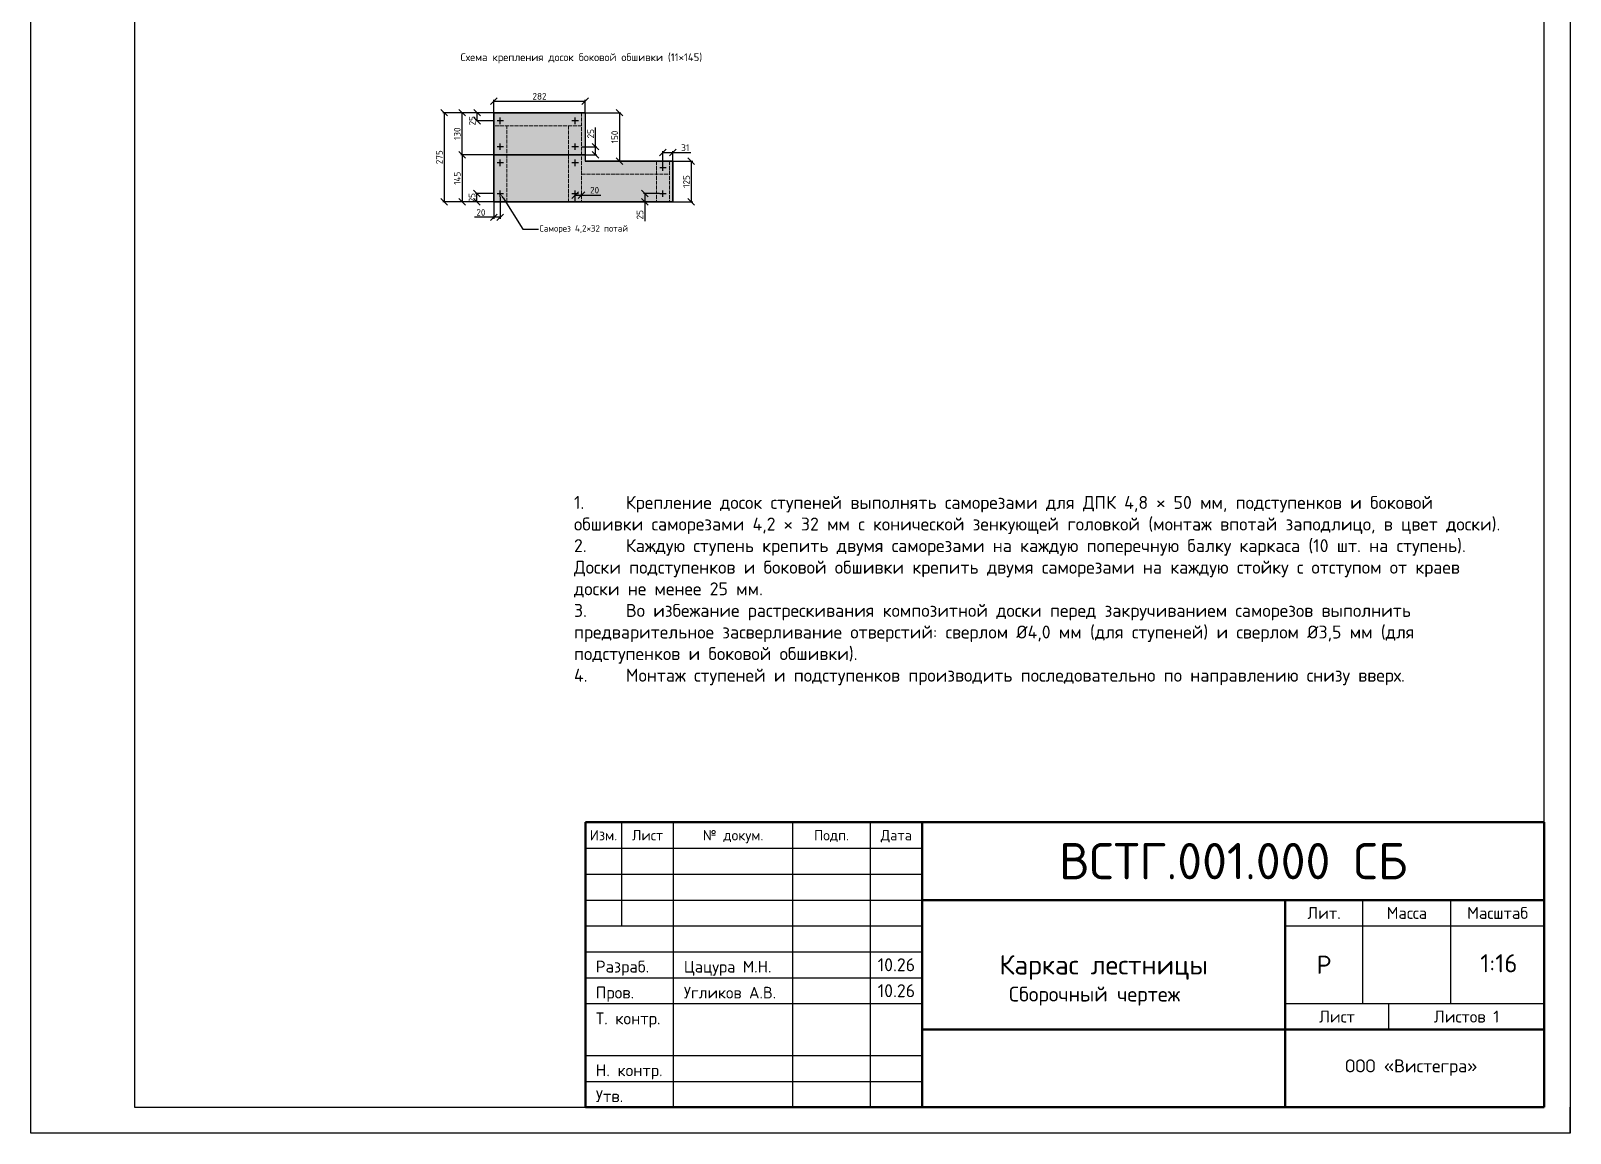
# Model space of a CAD drawing. Header units: millimetres. Extents: x 63961 to 279437, y 165795 to 374915.
# Drawn here: x 104018 to 108770, y 169168 to 172571 of the extents above; entities that cross this region are included whole.
import ezdxf
from ezdxf import colors
from ezdxf.entities.mleader import LeaderData, LeaderLine
from ezdxf.enums import TextEntityAlignment as Align
from ezdxf.math import Vec2, Vec3

# ---------------------------------------------------------------- set-up
doc = ezdxf.new("R2010")
doc.units = ezdxf.units.MM
doc.linetypes.add('ACAD_ISO02W100', pattern=[15, 12, -3])
for name, color, linetype in [('Доска МПК 11х145х3000', 32, 'Continuous'), ('Заливка доски', 32, 'Continuous'), ('Заливка ступени', 52, 'Continuous'), ('Рамка', 7, 'Continuous')]:
    doc.layers.add(name, color=color, linetype=linetype)
for name, color, linetype, lineweight in [('Профиль 40x40', 220, 'Continuous', 35), ('Размеры', 150, 'Continuous', 0), ('Точки крепления', 12, 'Continuous', 25)]:
    doc.layers.add(name, color=color, linetype=linetype, lineweight=lineweight)
doc.styles.get("Standard").update_dxf_attribs({"font": 'isocpeur.ttf'})
doc.dimstyles.new('Копия Аннотативный', dxfattribs={"dimscale": 0, "dimtxt": 20.5, "dimasz": 20.5, "dimexe": 4.25, "dimexo": 0.625, "dimgap": 4.625, "dimtad": 1, "dimtxsty": 'Standard', "dimblk": 'OBLIQUE', "dimcen": 20.5, "dimclrd": 256, "dimclrt": 256, "dimadec": 0, "dimazin": 0, "dimtfac": 1, "dimtmove": 0, "dimatfit": 3, "dimfxl": 1, "dimtfillclr": 4, "dimarcsym": 0})

# ---------------------------------------------------------------- blocks, each defined once
blk = doc.blocks.new('_Oblique')
at = {"color": 0, "linetype": 'ByBlock', "lineweight": -2}
blk.add_line((-0.5, -0.5), (0.5, 0.5), dxfattribs=at)
blk = doc.blocks.new('*D128')
at = {"layer": 'Defpoints', "color": 0, "transparency": 16777216}
for p in [(105447.6, 172318.3), (105294.5, 172043.3), (105447.6, 172043.3)]:
    blk.add_point(p, dxfattribs=at)
at = {"layer": 'Размеры', "color": 0, "lineweight": -2, "transparency": 16777216}
for p, q in [((105447, 172318.3), (105290.2, 172318.3)), ((105447, 172043.3), (105290.2, 172043.3))]:
    blk.add_line(p, q, dxfattribs=at)
at = {"layer": 'Размеры', "lineweight": -2, "transparency": 16777216}
blk.add_line((105294.5, 172318.3), (105294.5, 172043.3), dxfattribs=at)
at = {"layer": 'Размеры', "lineweight": -2, "transparency": 16777216, "xscale": 20.5, "yscale": 20.5, "zscale": 20.5}
for p, rotation in [((105294.5, 172318.3), 90), ((105294.5, 172043.3), 270)]:
    blk.add_blockref('_Oblique', p, dxfattribs=dict(at, rotation=rotation))
at = {"layer": 'Размеры', "transparency": 16777216, "insert": (105279.4, 172180.8), "char_height": 20.5, "attachment_point": 5, "rotation": 90}
blk.add_mtext('275', dxfattribs=at)
blk = doc.blocks.new('*D129')
at = {"layer": 'Defpoints', "color": 0, "transparency": 16777216}
for p in [(105349.7, 172318.3), (105447.6, 172318.3), (105447.6, 172188.3)]:
    blk.add_point(p, dxfattribs=at)
at = {"layer": 'Размеры', "color": 0, "lineweight": -2, "transparency": 16777216}
for p, q in [((105447, 172318.3), (105345.5, 172318.3)), ((105447, 172188.3), (105345.5, 172188.3))]:
    blk.add_line(p, q, dxfattribs=at)
at = {"layer": 'Размеры', "lineweight": -2, "transparency": 16777216}
blk.add_line((105349.7, 172188.3), (105349.7, 172318.3), dxfattribs=at)
at = {"layer": 'Размеры', "lineweight": -2, "transparency": 16777216, "xscale": 20.5, "yscale": 20.5, "zscale": 20.5}
for p, rotation in [((105349.7, 172318.3), 90), ((105349.7, 172188.3), 270)]:
    blk.add_blockref('_Oblique', p, dxfattribs=dict(at, rotation=rotation))
at = {"layer": 'Размеры', "transparency": 16777216, "insert": (105334.6, 172253.3), "char_height": 20.5, "attachment_point": 5, "rotation": 90}
blk.add_mtext('130', dxfattribs=at)
blk = doc.blocks.new('*D130')
at = {"layer": 'Defpoints', "color": 0, "transparency": 16777216}
for p in [(105447.6, 172188.3), (105349.7, 172043.3), (105447.6, 172043.3)]:
    blk.add_point(p, dxfattribs=at)
at = {"layer": 'Размеры', "color": 0, "lineweight": -2, "transparency": 16777216}
for p, q in [((105447, 172188.3), (105345.5, 172188.3)), ((105447, 172043.3), (105345.5, 172043.3))]:
    blk.add_line(p, q, dxfattribs=at)
at = {"layer": 'Размеры', "lineweight": -2, "transparency": 16777216}
blk.add_line((105349.7, 172188.3), (105349.7, 172043.3), dxfattribs=at)
at = {"layer": 'Размеры', "lineweight": -2, "transparency": 16777216, "xscale": 20.5, "yscale": 20.5, "zscale": 20.5}
for p, rotation in [((105349.7, 172188.3), 90), ((105349.7, 172043.3), 270)]:
    blk.add_blockref('_Oblique', p, dxfattribs=dict(at, rotation=rotation))
at = {"layer": 'Размеры', "transparency": 16777216, "insert": (105334.6, 172115.8), "char_height": 20.5, "attachment_point": 5, "rotation": 90}
blk.add_mtext('145', dxfattribs=at)
blk = doc.blocks.new('*D131')
at = {"layer": 'Defpoints', "color": 0, "transparency": 16777216}
for p in [(105395.4, 172068.3), (105447.6, 172068.3), (105447.6, 172043.3)]:
    blk.add_point(p, dxfattribs=at)
at = {"layer": 'Размеры', "color": 0, "lineweight": -2, "transparency": 16777216}
for p, q in [((105447, 172068.3), (105391.2, 172068.3)), ((105447, 172043.3), (105391.2, 172043.3))]:
    blk.add_line(p, q, dxfattribs=at)
at = {"layer": 'Размеры', "lineweight": -2, "transparency": 16777216}
blk.add_line((105395.4, 172043.3), (105395.4, 172068.3), dxfattribs=at)
at = {"layer": 'Размеры', "lineweight": -2, "transparency": 16777216, "xscale": 20.5, "yscale": 20.5, "zscale": 20.5}
for p, rotation in [((105395.4, 172068.3), 90), ((105395.4, 172043.3), 270)]:
    blk.add_blockref('_Oblique', p, dxfattribs=dict(at, rotation=rotation))
at = {"layer": 'Размеры', "transparency": 16777216, "insert": (105380.3, 172055.8), "char_height": 20.5, "attachment_point": 5, "rotation": 90}
blk.add_mtext('25', dxfattribs=at)
blk = doc.blocks.new('*D132')
at = {"layer": 'Defpoints', "color": 0, "transparency": 16777216}
for p in [(105396, 172318.3), (105448.2, 172318.3), (105448.2, 172293.3)]:
    blk.add_point(p, dxfattribs=at)
at = {"layer": 'Размеры', "color": 0, "lineweight": -2, "transparency": 16777216}
for p, q in [((105447.6, 172318.3), (105391.8, 172318.3)), ((105447.6, 172293.3), (105391.8, 172293.3))]:
    blk.add_line(p, q, dxfattribs=at)
at = {"layer": 'Размеры', "lineweight": -2, "transparency": 16777216}
blk.add_line((105396, 172293.3), (105396, 172318.3), dxfattribs=at)
at = {"layer": 'Размеры', "lineweight": -2, "transparency": 16777216, "xscale": 20.5, "yscale": 20.5, "zscale": 20.5}
for p, rotation in [((105396, 172318.3), 90), ((105396, 172293.3), 270)]:
    blk.add_blockref('_Oblique', p, dxfattribs=dict(at, rotation=rotation))
at = {"layer": 'Размеры', "transparency": 16777216, "insert": (105380.9, 172293.3), "char_height": 20.5, "attachment_point": 5, "rotation": 90}
blk.add_mtext('25', dxfattribs=at)
blk = doc.blocks.new('*D133')
at = {"layer": 'Defpoints', "color": 0, "transparency": 16777216}
for p in [(105698.6, 172043.3), (105718.6, 172064), (105718.6, 172064)]:
    blk.add_point(p, dxfattribs=at)
at = {"layer": 'Размеры', "color": 0, "lineweight": -2, "transparency": 16777216}
for p, q in [((105698.6, 172043.9), (105698.6, 172068.2)), ((105718.6, 172064.6), (105718.6, 172068.2))]:
    blk.add_line(p, q, dxfattribs=at)
at = {"layer": 'Размеры', "lineweight": -2, "transparency": 16777216}
for p, q in [((105698.6, 172064), (105718.6, 172064)), ((105718.6, 172064), (105778, 172064))]:
    blk.add_line(p, q, dxfattribs=at)
at = {"layer": 'Размеры', "lineweight": -2, "transparency": 16777216, "xscale": 20.5, "yscale": 20.5, "zscale": 20.5, "rotation": 180}
blk.add_blockref('_Oblique', (105698.6, 172064), dxfattribs=at)
at = {"layer": 'Размеры', "lineweight": -2, "transparency": 16777216, "xscale": 20.5, "yscale": 20.5, "zscale": 20.5}
blk.add_blockref('_Oblique', (105718.6, 172064), dxfattribs=at)
at = {"layer": 'Размеры', "transparency": 16777216, "insert": (105758.6, 172079.1), "char_height": 20.5, "attachment_point": 5}
blk.add_mtext('20', dxfattribs=at)
blk = doc.blocks.new('*D134')
at = {"layer": 'Defpoints', "color": 0, "transparency": 16777216}
for p in [(105718.6, 172213.3), (105718.6, 172188.3), (105761.5, 172188.3)]:
    blk.add_point(p, dxfattribs=at)
at = {"layer": 'Размеры', "lineweight": -2, "transparency": 16777216}
for p, q in [((105761.5, 172213.3), (105761.5, 172272.9)), ((105761.5, 172188.3), (105761.5, 172213.3))]:
    blk.add_line(p, q, dxfattribs=at)
at = {"layer": 'Размеры', "color": 0, "lineweight": -2, "transparency": 16777216}
for p, q in [((105719.2, 172213.3), (105765.7, 172213.3)), ((105719.2, 172188.3), (105765.7, 172188.3))]:
    blk.add_line(p, q, dxfattribs=at)
at = {"layer": 'Размеры', "lineweight": -2, "transparency": 16777216, "xscale": 20.5, "yscale": 20.5, "zscale": 20.5}
for p, rotation in [((105761.5, 172213.3), 90), ((105761.5, 172188.3), 270)]:
    blk.add_blockref('_Oblique', p, dxfattribs=dict(at, rotation=rotation))
at = {"layer": 'Размеры', "transparency": 16777216, "insert": (105746.4, 172253.3), "char_height": 20.5, "attachment_point": 5, "rotation": 90}
blk.add_mtext('25', dxfattribs=at)
blk = doc.blocks.new('*D135')
at = {"layer": 'Defpoints', "color": 0, "transparency": 16777216}
for p in [(106000.6, 172195.1), (106000.6, 172168.3), (105969.6, 172158.3)]:
    blk.add_point(p, dxfattribs=at)
at = {"layer": 'Размеры', "color": 0, "lineweight": -2, "transparency": 16777216}
for p, q in [((105969.6, 172158.9), (105969.6, 172199.3)), ((106000.6, 172168.9), (106000.6, 172199.3))]:
    blk.add_line(p, q, dxfattribs=at)
at = {"layer": 'Размеры', "lineweight": -2, "transparency": 16777216}
for p, q in [((105969.6, 172195.1), (106000.6, 172195.1)), ((106000.6, 172195.1), (106055.8, 172195.1))]:
    blk.add_line(p, q, dxfattribs=at)
at = {"layer": 'Размеры', "lineweight": -2, "transparency": 16777216, "xscale": 20.5, "yscale": 20.5, "zscale": 20.5, "rotation": 180}
blk.add_blockref('_Oblique', (105969.6, 172195.1), dxfattribs=at)
at = {"layer": 'Размеры', "lineweight": -2, "transparency": 16777216, "xscale": 20.5, "yscale": 20.5, "zscale": 20.5}
blk.add_blockref('_Oblique', (106000.6, 172195.1), dxfattribs=at)
at = {"layer": 'Размеры', "transparency": 16777216, "insert": (106038.4, 172210.2), "char_height": 20.5, "attachment_point": 5}
blk.add_mtext('31', dxfattribs=at)
blk = doc.blocks.new('*D136')
at = {"layer": 'Defpoints', "color": 0, "transparency": 16777216}
for p in [(105913.8, 172043.3), (105949.6, 172043.3), (105959.6, 172068.3)]:
    blk.add_point(p, dxfattribs=at)
at = {"layer": 'Размеры', "color": 0, "lineweight": -2, "transparency": 16777216}
for p, q in [((105959, 172068.3), (105909.5, 172068.3)), ((105949, 172043.3), (105909.5, 172043.3))]:
    blk.add_line(p, q, dxfattribs=at)
at = {"layer": 'Размеры', "lineweight": -2, "transparency": 16777216}
for p, q in [((105913.8, 172068.3), (105913.8, 172043.3)), ((105913.8, 172043.3), (105913.8, 171983.7))]:
    blk.add_line(p, q, dxfattribs=at)
at = {"layer": 'Размеры', "lineweight": -2, "transparency": 16777216, "xscale": 20.5, "yscale": 20.5, "zscale": 20.5}
for p, rotation in [((105913.8, 172068.3), 90), ((105913.8, 172043.3), 270)]:
    blk.add_blockref('_Oblique', p, dxfattribs=dict(at, rotation=rotation))
at = {"layer": 'Размеры', "transparency": 16777216, "insert": (105898.7, 172003.2), "char_height": 20.5, "attachment_point": 5, "rotation": 90}
blk.add_mtext('25', dxfattribs=at)
blk = doc.blocks.new('Точка самореза сверху')
at = {"layer": 'Точки крепления'}
for p, q in [((104446.1, 177081.4), (104426.1, 177081.4)), ((104436.1, 177071.4), (104436.1, 177091.4))]:
    blk.add_line(p, q, dxfattribs=at)
blk = doc.blocks.new('*D137')
at = {"layer": 'Defpoints', "color": 0, "transparency": 16777216}
for p in [(106000.6, 172168.3), (106000.6, 172043.3), (106057.1, 172043.3)]:
    blk.add_point(p, dxfattribs=at)
at = {"layer": 'Размеры', "color": 0, "lineweight": -2, "transparency": 16777216}
for p, q in [((106001.2, 172168.3), (106061.4, 172168.3)), ((106001.2, 172043.3), (106061.4, 172043.3))]:
    blk.add_line(p, q, dxfattribs=at)
at = {"layer": 'Размеры', "lineweight": -2, "transparency": 16777216}
blk.add_line((106057.1, 172168.3), (106057.1, 172043.3), dxfattribs=at)
at = {"layer": 'Размеры', "lineweight": -2, "transparency": 16777216, "xscale": 20.5, "yscale": 20.5, "zscale": 20.5}
for p, rotation in [((106057.1, 172168.3), 90), ((106057.1, 172043.3), 270)]:
    blk.add_blockref('_Oblique', p, dxfattribs=dict(at, rotation=rotation))
at = {"layer": 'Размеры', "transparency": 16777216, "insert": (106042, 172105.8), "char_height": 20.5, "attachment_point": 5, "rotation": 90}
blk.add_mtext('125', dxfattribs=at)
blk = doc.blocks.new('*D138')
at = {"layer": 'Defpoints', "color": 0, "transparency": 16777216}
for p in [(105729.6, 172318.3), (105729.6, 172168.3), (105835.8, 172168.3)]:
    blk.add_point(p, dxfattribs=at)
at = {"layer": 'Размеры', "color": 0, "lineweight": -2, "transparency": 16777216}
for p, q in [((105730.2, 172318.3), (105840.1, 172318.3)), ((105730.2, 172168.3), (105840.1, 172168.3))]:
    blk.add_line(p, q, dxfattribs=at)
at = {"layer": 'Размеры', "lineweight": -2, "transparency": 16777216}
blk.add_line((105835.8, 172318.3), (105835.8, 172168.3), dxfattribs=at)
at = {"layer": 'Размеры', "lineweight": -2, "transparency": 16777216, "xscale": 20.5, "yscale": 20.5, "zscale": 20.5}
for p, rotation in [((105835.8, 172318.3), 90), ((105835.8, 172168.3), 270)]:
    blk.add_blockref('_Oblique', p, dxfattribs=dict(at, rotation=rotation))
at = {"layer": 'Размеры', "transparency": 16777216, "insert": (105820.7, 172243.3), "char_height": 20.5, "attachment_point": 5, "rotation": 90}
blk.add_mtext('150', dxfattribs=at)
blk = doc.blocks.new('*D139')
at = {"layer": 'Defpoints', "color": 0, "transparency": 16777216}
for p in [(105447.6, 172318.3), (105729.6, 172353.8), (105729.6, 172318.3)]:
    blk.add_point(p, dxfattribs=at)
at = {"layer": 'Размеры', "color": 0, "lineweight": -2, "transparency": 16777216}
for p, q in [((105447.6, 172318.9), (105447.6, 172358)), ((105729.6, 172318.9), (105729.6, 172358))]:
    blk.add_line(p, q, dxfattribs=at)
at = {"layer": 'Размеры', "lineweight": -2, "transparency": 16777216}
blk.add_line((105447.6, 172353.8), (105729.6, 172353.8), dxfattribs=at)
at = {"layer": 'Размеры', "lineweight": -2, "transparency": 16777216, "xscale": 20.5, "yscale": 20.5, "zscale": 20.5, "rotation": 180}
blk.add_blockref('_Oblique', (105447.6, 172353.8), dxfattribs=at)
at = {"layer": 'Размеры', "lineweight": -2, "transparency": 16777216, "xscale": 20.5, "yscale": 20.5, "zscale": 20.5}
blk.add_blockref('_Oblique', (105729.6, 172353.8), dxfattribs=at)
at = {"layer": 'Размеры', "transparency": 16777216, "insert": (105588.6, 172368.8), "char_height": 20.5, "attachment_point": 5}
blk.add_mtext('282', dxfattribs=at)
blk = doc.blocks.new('*D140')
at = {"layer": 'Defpoints', "color": 0, "transparency": 16777216}
for p in [(105447.6, 172043.3), (105467.6, 172058.3), (105447.6, 171995.2)]:
    blk.add_point(p, dxfattribs=at)
at = {"layer": 'Размеры', "color": 0, "lineweight": -2, "transparency": 16777216}
for p, q in [((105447.6, 172042.6), (105447.6, 171990.9)), ((105467.6, 172057.6), (105467.6, 171990.9))]:
    blk.add_line(p, q, dxfattribs=at)
at = {"layer": 'Размеры', "lineweight": -2, "transparency": 16777216}
for p, q in [((105447.6, 171995.2), (105388.2, 171995.2)), ((105467.6, 171995.2), (105447.6, 171995.2))]:
    blk.add_line(p, q, dxfattribs=at)
at = {"layer": 'Размеры', "lineweight": -2, "transparency": 16777216, "xscale": 20.5, "yscale": 20.5, "zscale": 20.5, "rotation": 180}
blk.add_blockref('_Oblique', (105447.6, 171995.2), dxfattribs=at)
at = {"layer": 'Размеры', "lineweight": -2, "transparency": 16777216, "xscale": 20.5, "yscale": 20.5, "zscale": 20.5}
blk.add_blockref('_Oblique', (105467.6, 171995.2), dxfattribs=at)
at = {"layer": 'Размеры', "transparency": 16777216, "insert": (105407.7, 172010.3), "char_height": 20.5, "attachment_point": 5}
blk.add_mtext('20', dxfattribs=at)

msp = doc.modelspace()

# ---------------------------------------------------------------- hatches: boundary and pattern name
at = {"layer": 'Заливка доски'}
h = msp.add_hatch(dxfattribs=at)
h.set_pattern_fill('ANSI32', color=256, angle=90)
h.paths.add_polyline_path([(104765.469, 173243.952), (104754.469, 173243.952), (104754.469, 172971.952), (104765.469, 172971.952)])
h.paths.add_polyline_path([(106254.469, 173243.952), (106243.469, 173243.952), (106243.469, 172971.952), (106254.469, 172971.952)])
h.paths.add_polyline_path([(106993.256, 174900.297), (107795.671, 174900.297), (107795.671, 174941.511), (106993.256, 174941.511)], flags=9)
h.paths.add_polyline_path([(106990.243, 175484.116), (107792.658, 175484.116), (107792.658, 175525.331), (106990.243, 175525.331)], flags=9)
h.paths.add_polyline_path([(105703.941, 170385.078), (108384.923, 170385.078), (108384.923, 170804.551), (105703.941, 170804.551)], flags=9)
h.paths.add_polyline_path([(105720.086, 170083.213), (105799.431, 170083.213), (105799.431, 170144.195), (105720.086, 170144.195)], flags=9)
h.paths.add_polyline_path([(108459.569, 169649.009), (108640.423, 169649.009), (108640.423, 169734.785), (108459.569, 169734.785)], flags=9)
h.paths.add_polyline_path([(107068.373, 169920.708), (108392.127, 169920.708), (108392.127, 170094.438), (107068.373, 170094.438)], flags=9)
h.paths.add_polyline_path([(107970.16, 169645.573), (108050.34, 169645.573), (108050.34, 169729.573), (107970.16, 169729.573)], flags=9)
h.paths.add_polyline_path([(106977.208, 169621.74), (107683.292, 169621.74), (107683.292, 169736.788), (106977.208, 169736.788)], flags=9)
h.paths.add_polyline_path([(108042.777, 169340.187), (108512.395, 169340.187), (108512.395, 169417.909), (108042.777, 169417.909)], flags=9)
h.paths.add_polyline_path([(106610.12, 169576.679), (106770.379, 169576.679), (106770.379, 169637.948), (106610.12, 169637.948)], flags=9)
h.paths.add_polyline_path([(106610.12, 169656.679), (106770.379, 169656.679), (106770.379, 169717.948), (106610.12, 169717.948)], flags=9)
h.paths.add_polyline_path([(106025.103, 169573.836), (106345.173, 169573.836), (106345.173, 169628.72), (106025.103, 169628.72)], flags=9)
h.paths.add_polyline_path([(106022.604, 169641.343), (106341.091, 169641.343), (106341.091, 169711.219), (106022.604, 169711.219)], flags=9)
h.paths.add_polyline_path([(105187.62, 175487.311), (105743.063, 175487.311), (105743.063, 175528.526), (105187.62, 175528.526)], flags=9)
h.paths.add_polyline_path([(105237.395, 174998.596), (105792.265, 174998.596), (105792.265, 175039.81), (105237.395, 175039.81)], flags=9)
h.paths.add_polyline_path([(107029.518, 174011.252), (107058.153, 174011.252), (107058.153, 174052.466), (107029.518, 174052.466)], flags=9)
h.paths.add_polyline_path([(106769.546, 174155.525), (106798.468, 174155.525), (106798.468, 174196.739), (106769.546, 174196.739)], flags=9)
h.paths.add_polyline_path([(107275.268, 174155.525), (107304.191, 174155.525), (107304.191, 174196.739), (107275.268, 174196.739)], flags=9)
h.paths.add_polyline_path([(107520.652, 174011.252), (107549.287, 174011.252), (107549.287, 174052.466), (107520.652, 174052.466)], flags=9)
h.paths.add_polyline_path([(105237.995, 174257.073), (105792.265, 174257.073), (105792.265, 174298.287), (105237.995, 174298.287)], flags=9)
h.paths.add_polyline_path([(107597.8, 173953.924), (107626.136, 173953.924), (107626.136, 173995.139), (107597.8, 173995.139)], flags=9)
h.paths.add_polyline_path([(106617.763, 173955.32), (106646.099, 173955.32), (106646.099, 173996.534), (106617.763, 173996.534)], flags=9)
h.paths.add_polyline_path([(106415.915, 172985.499), (106561.229, 172985.499), (106561.229, 173023.95), (106415.915, 173023.95)], flags=9)
h.paths.add_polyline_path([(106415.915, 173133.426), (106561.229, 173133.426), (106561.229, 173171.877), (106415.915, 173171.877)], flags=9)
h.paths.add_polyline_path([(106415.915, 173285.499), (106561.229, 173285.499), (106561.229, 173323.95), (106415.915, 173323.95)], flags=9)
h.paths.add_polyline_path([(106817.433, 173744.139), (106846.151, 173744.139), (106846.151, 173785.353), (106817.433, 173785.353)], flags=9)
h.paths.add_polyline_path([(106814.183, 174355.13), (106842.901, 174355.13), (106842.901, 174396.345), (106814.183, 174396.345)], flags=9)
h.paths.add_polyline_path([(105381.883, 173429.597), (105537.176, 173429.597), (105537.176, 173470.811), (105381.883, 173470.811)], flags=9)
h.paths.add_polyline_path([(107378.716, 173349.692), (107474.419, 173349.692), (107474.419, 173390.906), (107378.716, 173390.906)], flags=9)
h.paths.add_polyline_path([(106933.479, 173346.201), (107029.181, 173346.201), (107029.181, 173387.415), (106933.479, 173387.415)], flags=9)
h.paths.add_polyline_path([(107108.394, 174317.702), (107251.586, 174317.702), (107251.586, 174357.238), (107108.394, 174357.238)], flags=9)
h.paths.add_polyline_path([(107675.317, 173913.703), (107820.631, 173913.703), (107820.631, 173952.155), (107675.317, 173952.155)], flags=9)
h.paths.add_polyline_path([(107675.317, 174061.63), (107820.631, 174061.63), (107820.631, 174100.081), (107675.317, 174100.081)], flags=9)
h.paths.add_polyline_path([(107675.317, 174213.703), (107820.631, 174213.703), (107820.631, 174252.155), (107675.317, 174252.155)], flags=9)
h.paths.add_polyline_path([(108357.089, 169499.188), (108543.411, 169499.188), (108543.411, 169555.33), (108357.089, 169555.33)], flags=9)
h.paths.add_polyline_path([(107985.04, 169499.188), (108115.459, 169499.188), (108115.459, 169555.33), (107985.04, 169555.33)], flags=9)
h.paths.add_polyline_path([(108426.706, 169819), (108665.793, 169819), (108665.793, 169876.421), (108426.706, 169876.421)], flags=9)
h.paths.add_polyline_path([(108181.191, 169819.22), (108351.309, 169819.22), (108351.309, 169875.323), (108181.191, 169875.323)], flags=9)
h.paths.add_polyline_path([(107950.751, 169819.188), (108069.749, 169819.188), (108069.749, 169875.33), (107950.751, 169875.33)], flags=9)
h.paths.add_polyline_path([(106630.146, 170054.241), (106750.354, 170054.241), (106750.354, 170113.439), (106630.146, 170113.439)], flags=9)
h.paths.add_polyline_path([(106420.755, 170055.36), (106559.745, 170055.36), (106559.745, 170113.215), (106420.755, 170113.215)], flags=9)
h.paths.add_polyline_path([(106077.704, 170051.813), (106294.796, 170051.813), (106294.796, 170113.925), (106077.704, 170113.925)], flags=9)
h.paths.add_polyline_path([(105865.546, 170062.89), (105978.954, 170062.89), (105978.954, 170111.709), (105865.546, 170111.709)], flags=9)
h.paths.add_polyline_path([(105730.228, 170062.918), (105842.272, 170062.918), (105842.272, 170111.704), (105730.228, 170111.704)], flags=9)
h.paths.add_polyline_path([(105752.924, 169253.745), (105869.374, 169253.745), (105869.374, 169309.698), (105752.924, 169309.698)], flags=9)
h.paths.add_polyline_path([(105750.496, 169321.602), (105985.591, 169321.602), (105985.591, 169392.127), (105750.496, 169392.127)], flags=9)
h.paths.add_polyline_path([(105750.496, 169481.602), (105979.868, 169481.602), (105979.868, 169552.127), (105750.496, 169552.127)], flags=9)
h.paths.add_polyline_path([(105750.496, 169561.602), (105909.732, 169561.602), (105909.732, 169632.127), (105750.496, 169632.127)], flags=9)
h.paths.add_polyline_path([(105750.276, 169641.382), (105961.587, 169641.382), (105961.587, 169713.225), (105750.276, 169713.225)], flags=9)
at = {"layer": 'Заливка доски', "true_color": 0xfff5e1}
h = msp.add_hatch(color=7, dxfattribs=at)
h.dxf.hatch_style = 1
h.paths.add_polyline_path([(105729.61, 172318.269), (105447.61, 172318.269), (105447.61, 172188.269), (105729.61, 172188.269)])
h.paths.add_polyline_path([(106000.61, 172168.268), (105729.61, 172168.268), (105729.61, 172188.269), (105447.61, 172188.269), (105447.61, 172043.269), (106000.61, 172043.269)])
at = {"layer": 'Заливка ступени', "true_color": 0xfff5e1}
h = msp.add_hatch(color=7, dxfattribs=at)
h.dxf.hatch_style = 1
h.paths.add_polyline_path([(108098.24, 174961.429), (106620.247, 174961.429), (106620.247, 174836.429), (108098.24, 174836.429)])
h.paths.add_polyline_path([(105678.872, 170465.85), (108534.07, 170465.85), (108534.07, 171154.581), (105678.872, 171154.581)], flags=9)
h.paths.add_polyline_path([(105720.086, 170083.213), (105799.431, 170083.213), (105799.431, 170144.195), (105720.086, 170144.195)], flags=9)
h.paths.add_polyline_path([(108459.569, 169649.009), (108640.423, 169649.009), (108640.423, 169734.785), (108459.569, 169734.785)], flags=9)
h.paths.add_polyline_path([(107068.373, 169920.708), (108392.127, 169920.708), (108392.127, 170094.438), (107068.373, 170094.438)], flags=9)
h.paths.add_polyline_path([(107970.16, 169645.573), (108050.34, 169645.573), (108050.34, 169729.573), (107970.16, 169729.573)], flags=9)
h.paths.add_polyline_path([(106977.208, 169621.74), (107683.292, 169621.74), (107683.292, 169736.788), (106977.208, 169736.788)], flags=9)
h.paths.add_polyline_path([(108042.777, 169340.187), (108512.395, 169340.187), (108512.395, 169417.909), (108042.777, 169417.909)], flags=9)
h.paths.add_polyline_path([(106610.12, 169576.679), (106770.379, 169576.679), (106770.379, 169637.948), (106610.12, 169637.948)], flags=9)
h.paths.add_polyline_path([(106610.12, 169656.679), (106770.379, 169656.679), (106770.379, 169717.948), (106610.12, 169717.948)], flags=9)
h.paths.add_polyline_path([(106025.103, 169573.836), (106345.173, 169573.836), (106345.173, 169628.72), (106025.103, 169628.72)], flags=9)
h.paths.add_polyline_path([(106022.604, 169641.343), (106341.091, 169641.343), (106341.091, 169711.219), (106022.604, 169711.219)], flags=9)
h.paths.add_polyline_path([(106415.915, 172985.499), (106561.229, 172985.499), (106561.229, 173023.95), (106415.915, 173023.95)], flags=9)
h.paths.add_polyline_path([(106415.915, 173133.426), (106561.229, 173133.426), (106561.229, 173171.877), (106415.915, 173171.877)], flags=9)
h.paths.add_polyline_path([(106415.915, 173285.499), (106561.229, 173285.499), (106561.229, 173323.95), (106415.915, 173323.95)], flags=9)
h.paths.add_polyline_path([(107675.317, 173913.703), (107820.631, 173913.703), (107820.631, 173952.155), (107675.317, 173952.155)], flags=9)
h.paths.add_polyline_path([(107675.317, 174061.63), (107820.631, 174061.63), (107820.631, 174100.081), (107675.317, 174100.081)], flags=9)
h.paths.add_polyline_path([(107675.317, 174213.703), (107820.631, 174213.703), (107820.631, 174252.155), (107675.317, 174252.155)], flags=9)
h.paths.add_polyline_path([(108357.089, 169499.188), (108543.411, 169499.188), (108543.411, 169555.33), (108357.089, 169555.33)], flags=9)
h.paths.add_polyline_path([(107985.04, 169499.188), (108115.459, 169499.188), (108115.459, 169555.33), (107985.04, 169555.33)], flags=9)
h.paths.add_polyline_path([(108426.706, 169819), (108665.793, 169819), (108665.793, 169876.421), (108426.706, 169876.421)], flags=9)
h.paths.add_polyline_path([(108181.191, 169819.22), (108351.309, 169819.22), (108351.309, 169875.323), (108181.191, 169875.323)], flags=9)
h.paths.add_polyline_path([(107950.751, 169819.188), (108069.749, 169819.188), (108069.749, 169875.33), (107950.751, 169875.33)], flags=9)
h.paths.add_polyline_path([(106630.146, 170054.241), (106750.354, 170054.241), (106750.354, 170113.439), (106630.146, 170113.439)], flags=9)
h.paths.add_polyline_path([(106420.755, 170055.36), (106559.745, 170055.36), (106559.745, 170113.215), (106420.755, 170113.215)], flags=9)
h.paths.add_polyline_path([(106077.704, 170051.813), (106294.796, 170051.813), (106294.796, 170113.925), (106077.704, 170113.925)], flags=9)
h.paths.add_polyline_path([(105865.546, 170062.89), (105978.954, 170062.89), (105978.954, 170111.709), (105865.546, 170111.709)], flags=9)
h.paths.add_polyline_path([(105730.228, 170062.918), (105842.272, 170062.918), (105842.272, 170111.704), (105730.228, 170111.704)], flags=9)
h.paths.add_polyline_path([(105752.924, 169253.745), (105869.374, 169253.745), (105869.374, 169309.698), (105752.924, 169309.698)], flags=9)
h.paths.add_polyline_path([(105750.496, 169321.602), (105985.591, 169321.602), (105985.591, 169392.127), (105750.496, 169392.127)], flags=9)
h.paths.add_polyline_path([(105750.496, 169481.602), (105979.868, 169481.602), (105979.868, 169552.127), (105750.496, 169552.127)], flags=9)
h.paths.add_polyline_path([(105750.496, 169561.602), (105909.732, 169561.602), (105909.732, 169632.127), (105750.496, 169632.127)], flags=9)
h.paths.add_polyline_path([(105750.276, 169641.382), (105961.587, 169641.382), (105961.587, 169713.225), (105750.276, 169713.225)], flags=9)

# ---------------------------------------------------------------- linework, layer by layer
at = {"layer": 'Доска МПК 11х145х3000'}
msp.add_line((105729.61, 172318.269), (105729.61, 172168.268), dxfattribs=at)
at = {"layer": 'Доска МПК 11х145х3000', "lineweight": 35}
msp.add_line((106000.61, 172168.268), (105729.61, 172168.268), dxfattribs=at)
for points in [[(106000.61, 172168.268), (106000.61, 172043.269), (105447.61, 172043.269), (105447.61, 172318.269), (105729.61, 172318.269)], [(105729.61, 172188.269), (105447.61, 172188.269), (105447.61, 172318.269)]]:
    msp.add_lwpolyline(points, dxfattribs=at)
at = {"layer": 'Доска МПК 11х145х3000'}
msp.add_lwpolyline([(106000.61, 172043.269), (105447.61, 172043.269), (105447.61, 172188.269), (105729.61, 172188.269)], dxfattribs=at)
at = {"layer": 'Профиль 40x40', "color": 9, "linetype": 'ACAD_ISO02W100', "lineweight": 0, "true_color": 0xc7c8ca}
for p, q in [((105447.61, 172043.269), (105447.61, 172318.269)), ((105718.61, 172318.269), (105447.61, 172318.269)), ((105718.61, 172318.269), (105718.61, 172043.269)), ((105718.61, 172278.121), (105447.61, 172278.121)), ((105487.61, 172043.269), (105487.61, 172278.269)), ((105678.61, 172278.269), (105678.61, 172043.269)), ((105949.61, 172168.268), (105949.61, 172043.269)), ((105989.61, 172168.268), (105989.61, 172043.269)), ((105718.61, 172128.268), (105989.61, 172128.268))]:
    msp.add_line(p, q, dxfattribs=at)
at = {"layer": 'Рамка', "lineweight": 50}
for p, q in [((105730.25, 170127.573), (108690.25, 170127.573)), ((105730.25, 169247.573), (105730.25, 170127.573)), ((106770.25, 169247.573), (106770.25, 170127.573)), ((108690.25, 169247.573), (108690.25, 170127.573)), ((106770.25, 169887.573), (108690.25, 169887.573)), ((107890.25, 169247.573), (107890.25, 169887.573)), ((106770.25, 169487.573), (108690.25, 169487.573)), ((105730.25, 169247.573), (108690.25, 169247.573))]:
    msp.add_line(p, q, dxfattribs=at)
at = {"layer": 'Рамка', "lineweight": 25}
for p, q in [((105842.25, 169807.573), (105842.25, 170127.573)), ((106002.25, 169247.573), (106002.25, 170127.573)), ((106370.25, 169247.573), (106370.25, 170127.573)), ((106610.25, 169247.573), (106610.25, 170127.573)), ((105730.25, 170047.573), (106770.25, 170047.573)), ((105730.25, 169967.573), (106770.25, 169967.573)), ((105730.25, 169887.573), (106770.25, 169887.573)), ((108130.25, 169567.573), (108130.25, 169887.573)), ((108402.25, 169567.573), (108402.25, 169887.573)), ((105730.25, 169807.573), (106770.25, 169807.573)), ((107890.25, 169807.573), (108690.25, 169807.573)), ((105730.25, 169727.573), (106770.25, 169727.573)), ((105730.25, 169647.573), (106770.25, 169647.573)), ((105730.25, 169567.573), (106770.25, 169567.573)), ((107890.25, 169567.573), (108690.25, 169567.573)), ((108210.25, 169487.573), (108210.25, 169567.573)), ((105730.25, 169407.573), (106770.25, 169407.573)), ((105730.25, 169327.573), (106770.25, 169327.573))]:
    msp.add_line(p, q, dxfattribs=at)
at = {"layer": 'Рамка'}
for q in [(108770.25, 169247.573), (108690.25, 169167.573)]:
    msp.add_line((108770.25, 169167.573), q, dxfattribs=at)
for points in [[(108770.25, 175887.573), (108770.25, 169167.573), (104018.25, 169167.573), (104018.25, 175887.573)], [(108690.25, 175807.573), (104338.25, 175807.573), (104338.25, 169247.573), (108690.25, 169247.573)]]:
    msp.add_lwpolyline(points, close=True, dxfattribs=at)

# ---------------------------------------------------------------- block references
at = {"layer": 'Точки крепления'}
for p in [(1031.536, -4788.163), (1262.536, -4788.163), (1031.536, -4868.163), (1262.536, -4868.163), (1031.536, -4918.163), (1262.536, -4918.163), (1533.499, -4933.164), (1031.536, -5013.163), (1262.536, -5013.163), (1533.536, -5013.163)]:
    msp.add_blockref('Точка самореза сверху', p, dxfattribs=at)

# ---------------------------------------------------------------- texts
at = {"layer": 'Размеры', "color": 7, "ltscale": 1.5, "insert": (106090.877, 172501.393), "char_height": 24, "attachment_point": 3}
msp.add_mtext('Схема крепления досок боковой обшивки (11×145)', dxfattribs=at)
at = {"layer": 'Рамка'}
for s, height, p in [('Изм.', 32, (105786.25, 170087.573)), ('Лист', 32, (105922.25, 170087.573)), ('№ докум.', 32, (106186.25, 170087.573)), ('Подп.', 32, (106490.25, 170087.573)), ('Дата', 32, (106690.25, 170087.573)), ('ВСТГ.001.000 СБ', 112, (107730.25, 170007.573)), ('Лит.', 36.8, (108010.25, 169847.573)), ('Масса', 36.8, (108266.25, 169847.573)), ('Масштаб', 36.8, (108546.25, 169847.573)), ('10.26', 40, (106690.25, 169687.573)), ('Каркас лестницы', 60, (107330.25, 169687.573)), ('Р', 56, (108010.25, 169687.573)), ('1:16', 56, (108549.996, 169692.26)), ('10.26', 40, (106690.25, 169607.573)), ('Лист', 36.8, (108050.25, 169527.573)), ('Листов 1', 36.8, (108450.25, 169527.573)), ('ООО «Вистегра»', 40, (108279.773, 169375.502))]:
    msp.add_text(s, height=height, dxfattribs=at).set_placement(p, align=Align.MIDDLE_CENTER)
for s, height, p in [('Разраб.', 36.8, (105762.25, 169663.573)), ('Цацура М.Н.', 36, (106034.25, 169663.573)), ('Пров.', 36.8, (105762.25, 169583.573)), ('Угликов А.В.', 36, (106034.25, 169583.573)), ('Т. контр.', 36.8, (105762.25, 169503.573)), ('Н. контр.', 36.8, (105762.25, 169343.573)), ('Утв.', 36.8, (105762.25, 169263.573))]:
    msp.add_text(s, height=height, dxfattribs=at).set_placement(p)
at = {"layer": 'Рамка', "insert": (105694.957, 171134.949), "char_height": 40, "attachment_point": 1}
msp.add_mtext_dynamic_manual_height_columns('1.^IКрепление досок ступеней выполнять саморезами для ДПК 4,8 × 50 мм, подступенков и боковой обшивки саморезами 4,2 × 32 мм с конической зенкующей головкой (монтаж впотай заподлицо, в цвет доски).\\P2.^IКаждую ступень крепить двумя саморезами на каждую поперечную балку каркаса (10 шт. на ступень). Доски подступенков и боковой обшивки крепить двумя саморезами на каждую стойку с отступом от краев доски не менее 25 мм.\\P3.^IВо избежание растрескивания композитной доски перед закручиванием саморезов выполнить предварительное засверливание отверстий: сверлом %%C4,0 мм (для ступеней) и сверлом %%C3,5 мм (для подступенков и боковой обшивки).\\P4.^IМонтаж ступеней и подступенков производить последовательно по направлению снизу вверх.', width=2866.46352, gutter_width=5235.303, heights=[0], dxfattribs=at)
at = {"layer": 'Рамка', "insert": (107038.019, 169620.09), "char_height": 46, "width": 727.90068, "attachment_point": 1}
msp.add_mtext('Сборочный чертеж', dxfattribs=at)

# ---------------------------------------------------------------- dimensions: what is measured, and where the dimension line sits
at = {"layer": 'Размеры'}
for base, p1, p2, picture, middle in [((105729.61, 172353.758), (105447.61, 172318.269), (105729.61, 172318.269), '*D139', (105588.61, 172368.849)), ((105718.61, 172063.992), (105698.61, 172043.269), (105718.61, 172063.992), '*D133', (105758.558, 172079.084)), ((105447.61, 171995.199), (105467.61, 172058.269), (105447.61, 172043.269), '*D140', (105407.663, 172010.291))]:
    dim = msp.add_linear_dim(base=base, p1=p1, p2=p2, dimstyle='Копия Аннотативный', dxfattribs=at)
    dim.commit()
    dim.dimension.update_dxf_attribs({"geometry": picture, "text_midpoint": middle})
for base, p1, p2, picture, middle in [((105294.457, 172043.269), (105447.61, 172318.269), (105447.61, 172043.269), '*D128', (105279.366, 172180.769)), ((105349.734, 172318.269), (105447.61, 172188.269), (105447.61, 172318.269), '*D129', (105334.635, 172253.269)), ((105835.826, 172168.268), (105729.61, 172318.269), (105729.61, 172168.268), '*D138', (105820.734, 172243.269)), ((105349.734, 172043.269), (105447.61, 172188.269), (105447.61, 172043.269), '*D130', (105334.642, 172115.769)), ((106057.126, 172043.269), (106000.61, 172168.268), (106000.61, 172043.269), '*D137', (106042.034, 172105.769)), ((105913.784, 172043.269), (105959.61, 172068.269), (105949.61, 172043.269), '*D136', (105898.692, 172003.21))]:
    dim = msp.add_linear_dim(base=base, p1=p1, p2=p2, angle=90, dimstyle='Копия Аннотативный', dxfattribs=at)
    dim.commit()
    dim.dimension.update_dxf_attribs({"geometry": picture, "text_midpoint": middle})
for base, p1, p2, picture, middle in [((105396.031, 172318.269), (105448.235, 172293.269), (105448.235, 172318.269), '*D132', (105396.031, 172293.269)), ((105761.494, 172188.269), (105718.61, 172213.269), (105718.61, 172188.269), '*D134', (105761.494, 172253.329)), ((105395.406, 172068.269), (105447.61, 172043.269), (105447.61, 172068.269), '*D131', (105395.406, 172055.769))]:
    dim = msp.add_linear_dim(base=base, p1=p1, p2=p2, angle=90, dimstyle='Копия Аннотативный', dxfattribs=at)
    dim.commit()
    dim.dimension.update_dxf_attribs({"geometry": picture, "text_midpoint": middle, "dimtype": 160})
dim = msp.add_linear_dim(base=(106000.61, 172195.088), p1=(105969.573, 172158.268), p2=(106000.61, 172168.268), text='31', dimstyle='Копия Аннотативный', dxfattribs=at)
dim.commit()
dim.dimension.update_dxf_attribs({"geometry": '*D135', "text_midpoint": (106038.432, 172210.186)})

# ---------------------------------------------------------------- leaders
ml = msp.add_multileader_mtext('Standard', dxfattribs=at)
ml.set_content('Cаморез 4,2×32 потай', color=256)
ml.set_leader_properties()
ml.build(insert=Vec2(0, 0))
ml.multileader.update_dxf_attribs({"dogleg_length": 163, "arrow_head_size": 16})
ctx = ml.context
ctx.base_point, ctx.char_height, ctx.arrow_head_size, ctx.plane_origin = Vec3(105585.475, 171958.265), 20, 16, Vec3(105467.461, 172068.669)
notes = []
notes.append((ctx, [(0, (1, 1, 0), (105537.169, 171958.265), (1, 0), 48.305, [(0, [(105467.461, 172068.669)], 0, [])])]))
ctx.mtext.insert, ctx.mtext.flow_direction = Vec3(105587.475, 171971.041), 5
for ctx, leaders in notes:
    for number, flags, end, landing, length, lines in leaders:
        leader = LeaderData()
        leader.index, (leader.has_last_leader_line, leader.has_dogleg_vector, leader.attachment_direction) = number, flags
        leader.last_leader_point, leader.dogleg_vector, leader.dogleg_length = Vec3(end), Vec3(landing), length
        for number, points, colour, breaks in lines:
            line = LeaderLine()
            line.index, line.vertices, line.color, line.breaks = number, Vec3.list(points), colors.encode_raw_color(colour), breaks
            leader.lines.append(line)
        ctx.leaders.append(leader)

doc.saveas('drawing.dxf')
